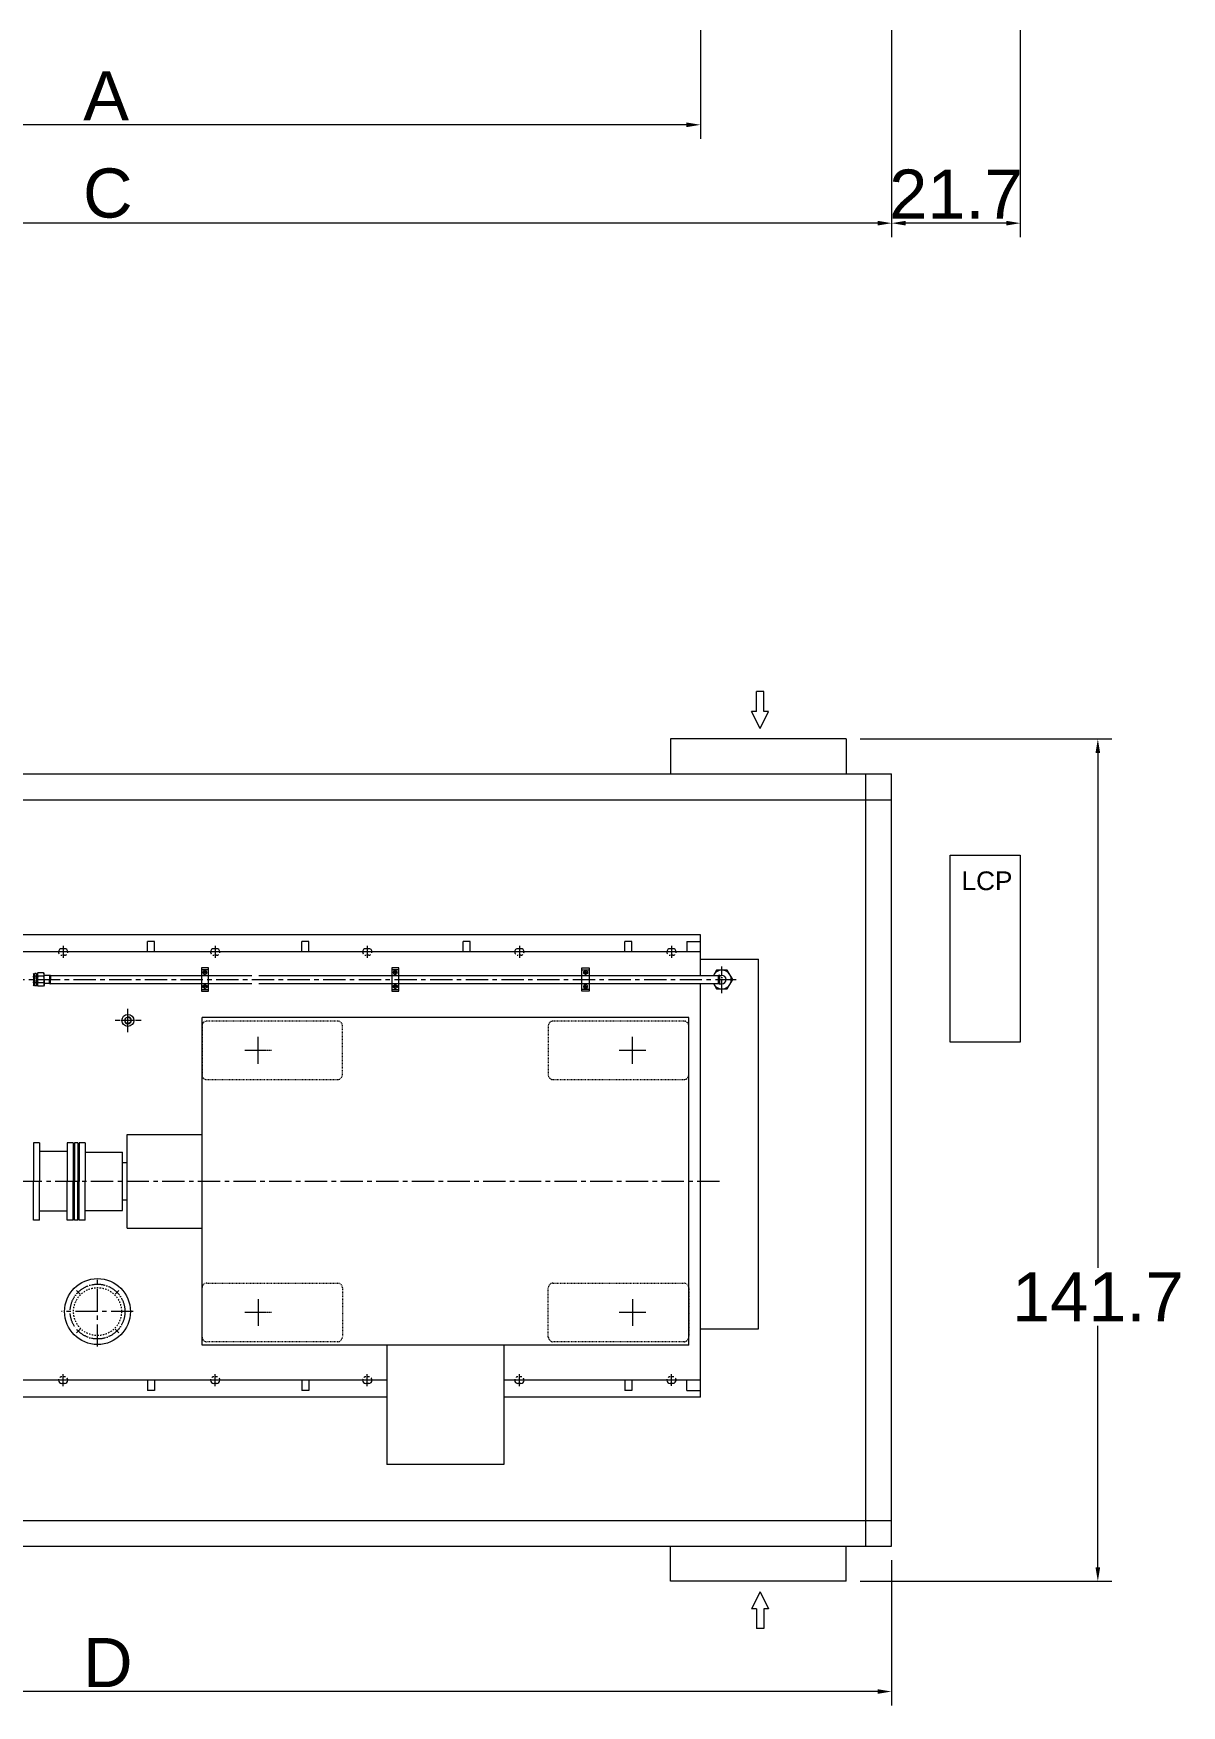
# Model space of a CAD drawing. Header units: inches. Extents: x -7 to 38035, y 41 to 29026.
# Drawn here: x 19775 to 24682, y 9497 to 16643 of the extents above; entities that cross this region are included whole.
import ezdxf

# ---------------------------------------------------------------- set-up
doc = ezdxf.new("R2010")
doc.units = ezdxf.units.IN
doc.header["$MEASUREMENT"] = 0
for name, pattern in [('ACAD_ISO04W100', [30, 24, -3, 0, -3]), ('CENTER', [50.8, 31.75, -6.35, 6.35, -6.35]), ('CHAIN', [0.7087, 0.4724, -0.0591, 0.1181, -0.0591]), ('EB_DASH', [6, 3, -3])]:
    doc.linetypes.add(name, pattern=pattern)
doc.layers.get('Defpoints').update_dxf_attribs({"lineweight": 5})
doc.layers.add('06___ANNOTATIONS', color=7, linetype='Continuous', lineweight=5)
doc.layers.add('CAXA1', color=5, linetype='CENTER', lineweight=5)
doc.styles.add('Roman', font='arial.ttf')
doc.styles.get("Standard").update_dxf_attribs({"font": 'arial.ttf'})
doc.dimstyles.new('ISO-25', dxfattribs={"dimscale": 30, "dimtxt": 1.5, "dimasz": 1.5, "dimexe": 2, "dimexo": 2, "dimtad": 1, "dimtih": 1, "dimtoh": 1, "dimdec": 1, "dimlfac": 0.03937, "dimdsep": 46, "dimtxsty": 'Standard', "dimcen": 2.5, "dimclrd": 7, "dimclre": 7, "dimclrt": 7, "dimadec": 0, "dimazin": 0, "dimtfac": 1, "dimtdec": 1, "dimtmove": 0, "dimatfit": 3, "dimfxl": 1, "dimlwd": 5, "dimlwe": 5, "dimarcsym": 0})

# ---------------------------------------------------------------- blocks, each defined once
blk = doc.blocks.new('*D242')
at = {"color": 7, "linetype": 'Continuous', "lineweight": 5, "transparency": 16777216}
for p, q in [((17540.6, 16656.1), (17540.6, 16192.2)), ((22625.7, 16656.1), (22625.7, 16192.2)), ((22565.7, 16252.2), (17600.6, 16252.2))]:
    blk.add_line(p, q, dxfattribs=at)
at = {"color": 7, "transparency": 16777216}
for points in [[(17600.6, 16262.2), (17600.6, 16242.2), (17540.6, 16252.2)], [(22565.7, 16262.2), (22565.7, 16242.2), (22625.7, 16252.2)]]:
    blk.add_solid(points, dxfattribs=at)
at = {"layer": 'Defpoints', "color": 0, "transparency": 16777216}
for p in [(17540.6, 16716.1), (22625.7, 16716.1), (17540.6, 16252.2)]:
    blk.add_point(p, dxfattribs=at)
at = {"color": 7, "lineweight": 5, "transparency": 16777216, "insert": (20085.9, 16376), "char_height": 210, "attachment_point": 5, "style": 'Roman'}
blk.add_mtext('A', dxfattribs=at)
blk = doc.blocks.new('*D250')
at = {"color": 7, "linetype": 'Continuous', "lineweight": 5, "transparency": 16777216}
for p, q in [((23442.9, 16656.1), (23442.9, 15771.9)), ((23992.9, 16656.1), (23992.9, 15771.9)), ((23932.9, 15831.9), (23502.9, 15831.9))]:
    blk.add_line(p, q, dxfattribs=at)
at = {"color": 7, "transparency": 16777216}
for points in [[(23502.9, 15841.9), (23502.9, 15821.9), (23442.9, 15831.9)], [(23932.9, 15841.9), (23932.9, 15821.9), (23992.9, 15831.9)]]:
    blk.add_solid(points, dxfattribs=at)
at = {"layer": 'Defpoints', "color": 0, "transparency": 16777216}
for p in [(23442.9, 16716.1), (23992.9, 16716.1), (23442.9, 15831.9)]:
    blk.add_point(p, dxfattribs=at)
at = {"color": 7, "lineweight": 5, "transparency": 16777216, "insert": (23717.9, 15956.1), "char_height": 210, "width": 37.459, "attachment_point": 5, "style": 'Roman'}
blk.add_mtext('21.7', dxfattribs=at)
blk = doc.blocks.new('*D243')
at = {"color": 7, "linetype": 'Continuous', "lineweight": 5, "transparency": 16777216}
for p, q in [((14452.7, 17017), (14452.7, 15771.9)), ((23442.9, 16650.8), (23442.9, 15771.9)), ((23382.9, 15831.9), (14512.7, 15831.9))]:
    blk.add_line(p, q, dxfattribs=at)
at = {"color": 7, "transparency": 16777216}
for points in [[(14512.7, 15841.9), (14512.7, 15821.9), (14452.7, 15831.9)], [(23382.9, 15841.9), (23382.9, 15821.9), (23442.9, 15831.9)]]:
    blk.add_solid(points, dxfattribs=at)
at = {"layer": 'Defpoints', "color": 0, "transparency": 16777216}
for p in [(14452.7, 17077), (23442.9, 16710.8), (14452.7, 15831.9)]:
    blk.add_point(p, dxfattribs=at)
at = {"color": 7, "lineweight": 5, "transparency": 16777216, "insert": (20092.9, 15959.2), "char_height": 210, "attachment_point": 5, "style": 'Roman'}
blk.add_mtext('C', dxfattribs=at)
blk = doc.blocks.new('*D249')
at = {"color": 7, "linetype": 'Continuous', "lineweight": 5, "transparency": 16777216}
for p, q in [((23308, 13628), (24384.3, 13628)), ((24324.3, 13568), (24324.3, 11367.6)), ((24324.3, 10088), (24324.3, 11119.2)), ((23308, 10028), (24384.3, 10028))]:
    blk.add_line(p, q, dxfattribs=at)
at = {"color": 7, "transparency": 16777216}
for points in [[(24314.3, 13568), (24334.3, 13568), (24324.3, 13628)], [(24314.3, 10088), (24334.3, 10088), (24324.3, 10028)]]:
    blk.add_solid(points, dxfattribs=at)
at = {"layer": 'Defpoints', "color": 0, "transparency": 16777216}
for p in [(23248, 13628), (24324.3, 13628), (23248, 10028)]:
    blk.add_point(p, dxfattribs=at)
at = {"color": 7, "lineweight": 5, "transparency": 16777216, "insert": (24324.3, 11243.4), "char_height": 210, "attachment_point": 5, "style": 'Roman'}
blk.add_mtext('141.7', dxfattribs=at)
blk = doc.blocks.new('*D237')
at = {"color": 7, "linetype": 'Continuous', "lineweight": 5, "transparency": 16777216}
for p, q in [((16742.9, 10118), (16742.9, 9497)), ((23442.9, 10118), (23442.9, 9497)), ((23382.9, 9557), (16802.9, 9557))]:
    blk.add_line(p, q, dxfattribs=at)
at = {"color": 7, "transparency": 16777216}
for points in [[(16802.9, 9567), (16802.9, 9547), (16742.9, 9557)], [(23382.9, 9567), (23382.9, 9547), (23442.9, 9557)]]:
    blk.add_solid(points, dxfattribs=at)
at = {"layer": 'Defpoints', "color": 0, "transparency": 16777216}
for p in [(16742.9, 10178), (23442.9, 10178), (16742.9, 9557)]:
    blk.add_point(p, dxfattribs=at)
at = {"color": 7, "lineweight": 5, "transparency": 16777216, "insert": (20092.9, 9680.8), "char_height": 210, "attachment_point": 5, "style": 'Roman'}
blk.add_mtext('D', dxfattribs=at)

msp = doc.modelspace()

# ---------------------------------------------------------------- linework, layer by layer
at = {"color": 7, "lineweight": 5}
for p, q in [((22896.44, 13830.29), (22865.58, 13830.29)), ((22865.58, 13745.09), (22865.58, 13830.29)), ((22896.44, 13745.09), (22896.44, 13830.29)), ((22865.38, 13745.09), (22844.19, 13745.09)), ((22917.42, 13745.09), (22896.23, 13745.09)), ((23248, 13627.99), (22498, 13627.99)), ((22498, 13627.99), (22498, 13477.99)), ((23248, 13627.99), (23248, 13477.99)), ((16742.91, 13477.99), (23442.91, 13477.99)), ((23332.91, 10177.99), (23332.91, 13477.99)), ((23442.91, 10177.99), (23442.91, 13477.99)), ((16742.91, 13367.99), (23442.91, 13367.99)), ((22625.69, 12791.07), (18325.35, 12791.07)), ((22625.69, 12616.45), (22625.69, 12791.07)), ((19908.01, 12731.5), (19896.01, 12731.5)), ((20292.06, 12761.79), (20262.06, 12761.79)), ((20262.06, 12717.87), (20262.06, 12761.79)), ((20292.06, 12717.87), (20292.06, 12761.79)), ((20558.01, 12731.5), (20546.01, 12731.5)), ((20952.06, 12761.79), (20922.06, 12761.79)), ((20922.06, 12717.87), (20922.06, 12761.79)), ((20952.06, 12717.87), (20952.06, 12761.79)), ((21208.01, 12731.5), (21196.01, 12731.5)), ((21642.06, 12761.79), (21612.06, 12761.79)), ((21612.06, 12717.87), (21612.06, 12761.79)), ((21642.06, 12717.87), (21642.06, 12761.79)), ((21858.01, 12731.5), (21846.01, 12731.5)), ((22332.06, 12761.79), (22302.06, 12761.79)), ((22302.06, 12717.87), (22302.06, 12761.79)), ((22332.06, 12717.87), (22332.06, 12761.79)), ((22508.01, 12731.5), (22496.01, 12731.5)), ((22567.13, 12761.79), (22625.69, 12761.79)), ((22567.13, 12761.79), (22567.13, 12717.87)), ((22625.69, 12717.87), (18424.81, 12717.87)), ((20522.82, 12649.45), (20492.82, 12649.45)), ((20492.82, 12649.45), (20492.82, 12549.45)), ((20522.82, 12549.45), (20522.82, 12649.45)), ((21336.24, 12649.45), (21306.24, 12649.45)), ((21306.24, 12649.45), (21306.24, 12549.45)), ((21336.24, 12549.45), (21336.24, 12649.45)), ((22119.66, 12549.45), (22119.66, 12649.45)), ((22119.66, 12649.45), (22149.66, 12649.45)), ((22149.66, 12649.45), (22149.66, 12549.45)), ((22625.69, 12686.99), (22874.43, 12686.99)), ((22874.43, 11106.99), (22874.43, 12686.99)), ((19777.03, 12622.45), (19775.13, 12625.75)), ((19777.03, 12576.46), (19775.13, 12573.16)), ((19777.03, 12599.45), (19777.03, 12622.45)), ((19777.03, 12622.45), (19777.03, 12599.45)), ((19777.03, 12618.95), (19777.03, 12622.45)), ((19777.03, 12620.45), (19779.06, 12620.45)), ((19777.03, 12599.45), (19777.03, 12620.45)), ((19777.03, 12599.46), (19777.03, 12576.46)), ((19777.03, 12576.46), (19777.03, 12599.46)), ((19777.03, 12599.46), (19777.03, 12578.46)), ((19777.03, 12579.96), (19777.03, 12576.46)), ((19777.03, 12578.46), (19779.06, 12578.46)), ((19779.03, 12622.45), (19780.94, 12625.75)), ((19779.03, 12622.45), (19779.03, 12615.95)), ((19779.03, 12599.45), (19779.03, 12622.45)), ((19779.03, 12599.46), (19779.03, 12576.46)), ((19779.03, 12576.46), (19779.03, 12582.96)), ((19779.03, 12576.46), (19780.94, 12573.16)), ((19787.13, 12625.75), (19780.94, 12625.75)), ((19787.13, 12613.6), (19780.94, 12613.6)), ((19787.13, 12585.31), (19780.94, 12585.31)), ((19789.03, 12622.45), (19787.13, 12625.75)), ((19789.03, 12576.46), (19787.13, 12573.16)), ((19789.03, 12599.45), (19789.03, 12622.45)), ((19789.03, 12618.95), (19789.03, 12622.45)), ((19789.03, 12622.45), (19789.03, 12599.45)), ((19792.03, 12618.95), (19789.03, 12618.95)), ((19789.03, 12599.46), (19789.03, 12576.46)), ((19789.03, 12576.46), (19789.03, 12599.46)), ((19792.03, 12579.96), (19789.03, 12579.96)), ((19789.03, 12579.96), (19789.03, 12576.46)), ((19792.03, 12623.96), (19794.22, 12627.75)), ((19792.03, 12618.95), (19792.03, 12623.96)), ((19792.03, 12623.96), (19792.03, 12599.45)), ((19792.03, 12574.95), (19792.03, 12599.46)), ((19792.03, 12579.96), (19792.03, 12574.95)), ((19818.84, 12627.75), (19794.22, 12627.75)), ((19818.84, 12613.6), (19794.22, 12613.6)), ((19818.84, 12585.31), (19794.22, 12585.31)), ((19821.03, 12623.96), (19818.84, 12627.75)), ((19821.03, 12599.45), (19821.03, 12623.96)), ((19844.01, 12616.45), (19821.03, 12616.45)), ((19821.03, 12599.46), (19821.03, 12574.95)), ((19821.03, 12574.95), (19821.03, 12582.46)), ((19844.01, 12582.45), (19821.03, 12582.45)), ((19846.03, 12612.95), (19844.01, 12616.45)), ((19844.01, 12616.45), (19844.01, 12599.46)), ((19844.01, 12582.45), (19844.01, 12599.45)), ((19846.03, 12585.95), (19844.01, 12582.45)), ((19846.03, 12612.95), (19848.05, 12616.45)), ((19846.03, 12599.46), (19846.03, 12612.95)), ((19846.03, 12599.44), (19846.03, 12585.95)), ((19846.03, 12585.95), (19848.05, 12582.45)), ((19848.05, 12616.45), (20025.16, 12616.45)), ((19848.05, 12616.45), (19848.05, 12599.46)), ((19848.05, 12582.45), (19848.05, 12599.45)), ((19848.05, 12582.45), (20025.16, 12582.45)), ((20025.16, 12616.45), (20708.58, 12616.45)), ((20025.16, 12582.45), (20708.58, 12582.45)), ((20522.82, 12641.45), (20492.82, 12641.45)), ((20738.58, 12616.45), (22703.51, 12616.45)), ((20738.58, 12582.45), (22703.51, 12582.45)), ((21336.24, 12641.45), (21306.24, 12641.45)), ((22119.66, 12641.45), (22149.66, 12641.45)), ((22625.69, 10814.67), (22625.69, 12582.45)), ((22705.53, 12612.95), (22703.51, 12616.45)), ((22703.51, 12582.45), (22703.51, 12616.45)), ((22705.53, 12585.95), (22703.51, 12582.45)), ((22705.53, 12612.95), (22708.68, 12617.45)), ((22705.53, 12599.45), (22705.53, 12612.95)), ((22705.53, 12599.45), (22705.53, 12585.95)), ((22705.53, 12585.95), (22708.68, 12581.45)), ((22708.68, 12617.45), (22717.57, 12617.45)), ((22708.68, 12581.45), (22708.68, 12617.45)), ((22708.68, 12581.45), (22717.57, 12581.45)), ((19787.13, 12573.16), (19780.94, 12573.16)), ((19792.03, 12574.95), (19794.22, 12571.16)), ((19818.84, 12571.16), (19794.22, 12571.16)), ((19821.03, 12574.95), (19818.84, 12571.16)), ((20492.82, 12557.45), (20522.82, 12557.45)), ((20492.82, 12549.45), (20522.82, 12549.45)), ((21306.24, 12557.45), (21336.24, 12557.45)), ((21306.24, 12549.45), (21336.24, 12549.45)), ((22149.66, 12557.45), (22119.66, 12557.45)), ((22149.66, 12549.45), (22119.66, 12549.45)), ((20178.69, 12375.03), (20178.69, 12474.87)), ((22575.69, 12436.99), (20495.69, 12436.99)), ((20495.69, 11036.99), (20495.69, 12436.99)), ((22575.69, 11036.99), (22575.69, 12436.99)), ((20175.69, 11536.99), (20175.69, 11936.99)), ((20175.69, 11936.99), (20495.69, 11936.99)), ((19801.71, 11902.42), (19776.09, 11902.42)), ((19776.09, 11902.42), (19776.09, 11736.99)), ((19801.71, 11902.42), (19801.71, 11736.99)), ((19918.83, 11864.43), (19801.71, 11864.43)), ((19918.83, 11902.42), (19918.83, 11736.99)), ((19944.45, 11902.42), (19918.83, 11902.42)), ((19944.45, 11902.42), (19944.45, 11736.99)), ((19950.31, 11902.42), (19950.31, 11736.99)), ((19964.22, 11902.42), (19950.31, 11902.42)), ((19964.22, 11902.42), (19964.22, 11736.99)), ((19970.07, 11902.42), (19970.07, 11736.99)), ((19995.69, 11902.42), (19970.07, 11902.42)), ((19995.69, 11902.42), (19995.69, 11736.99)), ((19995.69, 11861.43), (20155.69, 11861.43)), ((20155.69, 11612.55), (20155.69, 11861.43)), ((20155.69, 11656.99), (20155.69, 11816.99)), ((20175.69, 11816.99), (20155.69, 11816.99)), ((19776.09, 11571.55), (19776.09, 11736.99)), ((19801.71, 11571.55), (19801.71, 11736.99)), ((19918.83, 11571.55), (19918.83, 11736.99)), ((19944.45, 11571.55), (19944.45, 11736.99)), ((19950.31, 11571.55), (19950.31, 11736.99)), ((19964.22, 11571.55), (19964.22, 11736.99)), ((19970.07, 11571.55), (19970.07, 11736.99)), ((19995.69, 11571.55), (19995.69, 11736.99)), ((20175.69, 11656.99), (20155.69, 11656.99)), ((19918.83, 11609.54), (19801.71, 11609.54)), ((19995.69, 11612.55), (20155.69, 11612.55)), ((19801.71, 11571.55), (19776.09, 11571.55)), ((19944.45, 11571.55), (19918.83, 11571.55)), ((19964.22, 11571.55), (19950.31, 11571.55)), ((19995.69, 11571.55), (19970.07, 11571.55)), ((20175.69, 11536.99), (20495.69, 11536.99)), ((22625.69, 11106.99), (22874.43, 11106.99)), ((22575.69, 11036.99), (20495.69, 11036.99)), ((21285.69, 11036.99), (21285.69, 10526.99)), ((21785.69, 11036.99), (21785.69, 10526.99)), ((21285.69, 10887.87), (18479.71, 10887.87)), ((19908.01, 10873.87), (19896.01, 10873.87)), ((20262.06, 10887.5), (20262.06, 10843.58)), ((20292.06, 10887.5), (20292.06, 10843.58)), ((20558.01, 10873.87), (20546.01, 10873.87)), ((20922.06, 10887.5), (20922.06, 10843.58)), ((20952.06, 10887.5), (20952.06, 10843.58)), ((21208.01, 10873.87), (21196.01, 10873.87)), ((22625.69, 10887.87), (21785.69, 10887.87)), ((21858.01, 10873.87), (21846.01, 10873.87)), ((22302.06, 10887.5), (22302.06, 10843.58)), ((22332.06, 10887.5), (22332.06, 10843.58)), ((22508.01, 10873.87), (22496.01, 10873.87)), ((22567.13, 10843.58), (22567.13, 10887.5)), ((21285.69, 10814.67), (18462.89, 10814.67)), ((20292.06, 10843.58), (20262.06, 10843.58)), ((20952.06, 10843.58), (20922.06, 10843.58)), ((22625.69, 10814.67), (21785.69, 10814.67)), ((22332.06, 10843.58), (22302.06, 10843.58)), ((22567.13, 10843.58), (22625.69, 10843.58)), ((21785.69, 10526.99), (21285.69, 10526.99)), ((16742.91, 10287.99), (23442.91, 10287.99)), ((16742.91, 10177.99), (23442.91, 10177.99)), ((22498, 10027.99), (22498, 10177.99)), ((23248, 10027.99), (23248, 10177.99)), ((23248, 10027.99), (22498, 10027.99)), ((22865.38, 9910.88), (22844.19, 9910.88)), ((22865.58, 9910.88), (22865.58, 9825.68)), ((22917.42, 9910.88), (22896.23, 9910.88)), ((22896.44, 9910.88), (22896.44, 9825.68)), ((22896.44, 9825.68), (22865.58, 9825.68))]:
    msp.add_line(p, q, dxfattribs=at)
at = {"color": 7, "linetype": 'Continuous', "lineweight": 5, "ltscale": 15}
for p, q in [((22880.8, 13672.49), (22844.19, 13745.09)), ((22880.8, 13672.49), (22917.42, 13745.09)), ((22880.8, 9983.48), (22844.19, 9910.88)), ((22880.8, 9983.48), (22917.42, 9910.88))]:
    msp.add_line(p, q, dxfattribs=at)
at = {"color": 7, "linetype": 'ACAD_ISO04W100', "lineweight": 5, "ltscale": 2.5}
for p, q in [((19902.01, 12743.02), (19902.01, 12692.71)), ((20552.01, 12743.02), (20552.01, 12692.71)), ((21202.01, 12743.02), (21202.01, 12692.71)), ((21852.01, 12743.02), (21852.01, 12692.71)), ((22502.01, 12743.02), (22502.01, 12692.71)), ((22717.57, 12541.01), (22717.57, 12655.54)), ((20518.24, 12629.45), (20497.38, 12629.45)), ((20507.82, 12640.26), (20507.82, 12617.99)), ((20507.82, 12558.65), (20507.82, 12580.92)), ((21331.66, 12629.45), (21310.8, 12629.45)), ((21321.24, 12640.26), (21321.24, 12617.99)), ((21321.24, 12558.65), (21321.24, 12580.92)), ((22124.25, 12629.45), (22145.11, 12629.45)), ((22134.66, 12640.26), (22134.66, 12617.99)), ((22134.66, 12558.65), (22134.66, 12580.92)), ((20518.24, 12569.45), (20497.38, 12569.45)), ((21331.66, 12569.45), (21310.8, 12569.45)), ((22124.25, 12569.45), (22145.11, 12569.45)), ((19902.01, 10862.34), (19902.01, 10912.65)), ((20552.01, 10862.34), (20552.01, 10912.65)), ((21202.01, 10862.34), (21202.01, 10912.65)), ((21852.01, 10862.34), (21852.01, 10912.65)), ((22502.01, 10862.71), (22502.01, 10913.02))]:
    msp.add_line(p, q, dxfattribs=at)
at = {"color": 7, "linetype": 'EB_DASH', "lineweight": 5, "ltscale": 3}
for p, q in [((19908.01, 12703.5), (19896.01, 12703.5)), ((20558.01, 12703.5), (20546.01, 12703.5)), ((21208.01, 12703.5), (21196.01, 12703.5)), ((21858.01, 12703.5), (21846.01, 12703.5)), ((22508.01, 12703.5), (22496.01, 12703.5)), ((19908.01, 10901.87), (19896.01, 10901.87)), ((20558.01, 10901.87), (20546.01, 10901.87)), ((21208.01, 10901.87), (21196.01, 10901.87)), ((21858.01, 10901.87), (21846.01, 10901.87)), ((22508.01, 10901.87), (22496.01, 10901.87))]:
    msp.add_line(p, q, dxfattribs=at)
at = {"color": 7, "linetype": 'ACAD_ISO04W100', "lineweight": 5}
for p, q in [((20235.48, 12425.07), (20124.58, 12425.07)), ((19958.53, 11271.27), (19974.26, 11255.54)), ((20139.73, 11271.27), (20124, 11255.54)), ((19958.53, 11090.06), (19974.26, 11105.79)), ((20139.73, 11090.06), (20124, 11105.79))]:
    msp.add_line(p, q, dxfattribs=at)
at = {"color": 7, "linetype": 'CHAIN', "lineweight": 5, "ltscale": 10}
for p, q in [((20792.85, 12296.99), (20678.53, 12296.99)), ((20735.69, 12239.83), (20735.69, 12354.15)), ((22392.85, 12296.99), (22278.53, 12296.99)), ((22335.69, 12239.83), (22335.69, 12354.15)), ((20735.69, 11234.15), (20735.69, 11119.83)), ((22335.69, 11234.15), (22335.69, 11119.83)), ((20792.85, 11176.99), (20678.53, 11176.99)), ((22392.85, 11176.99), (22278.53, 11176.99))]:
    msp.add_line(p, q, dxfattribs=at)
at = {"color": 7, "lineweight": 5}
for points in [[(23992.91, 12331.52), (23692.91, 12331.52), (23692.91, 13131.52), (23992.91, 13131.52)], [(20507.82, 12638.45), (20500.03, 12633.95), (20500.03, 12624.95), (20507.82, 12620.45), (20515.62, 12624.95), (20515.62, 12633.95)], [(20507.82, 12560.45), (20500.03, 12564.95), (20500.03, 12573.95), (20507.82, 12578.45), (20515.62, 12573.95), (20515.62, 12564.95)], [(21321.24, 12638.45), (21313.45, 12633.95), (21313.45, 12624.95), (21321.24, 12620.45), (21329.04, 12624.95), (21329.04, 12633.95)], [(21321.24, 12560.45), (21313.45, 12564.95), (21313.45, 12573.95), (21321.24, 12578.45), (21329.04, 12573.95), (21329.04, 12564.95)], [(22134.66, 12638.45), (22142.46, 12633.95), (22142.46, 12624.95), (22134.66, 12620.45), (22126.87, 12624.95), (22126.87, 12633.95)], [(22134.66, 12560.45), (22142.46, 12564.95), (22142.46, 12573.95), (22134.66, 12578.45), (22126.87, 12573.95), (22126.87, 12564.95)]]:
    msp.add_lwpolyline(points, close=True, dxfattribs=at)
msp.add_lwpolyline([(22681.14, 12582.45), (22694.45, 12559.41), (22740.69, 12559.41), (22763.8, 12599.45), (22740.69, 12639.5), (22694.45, 12639.5), (22681.14, 12616.45)], dxfattribs=at)
at = {"color": 7, "linetype": 'EB_DASH', "lineweight": 5}
for points in [[(21075.69, 12421.99), (20515.69, 12421.99, 0.4142136), (20495.69, 12401.99), (20495.69, 12191.99, 0.4142136), (20515.69, 12171.99), (21075.69, 12171.99, 0.4142136), (21095.69, 12191.99), (21095.69, 12401.99, 0.4142136)], [(22555.69, 12421.99), (21995.69, 12421.99, 0.4142136), (21975.69, 12401.99), (21975.69, 12191.99, 0.4142136), (21995.69, 12171.99), (22555.69, 12171.99, 0.4142136), (22575.69, 12191.99), (22575.69, 12401.99, 0.4142136)], [(21075.69, 11051.99), (20515.69, 11051.99, -0.4142136), (20495.69, 11071.99), (20495.69, 11281.99, -0.4142136), (20515.69, 11301.99), (21075.69, 11301.99, -0.4142136), (21095.69, 11281.99), (21095.69, 11071.99, -0.4142136)], [(22555.69, 11051.99), (21995.69, 11051.99, -0.4142136), (21975.69, 11071.99), (21975.69, 11281.99, -0.4142136), (21995.69, 11301.99), (22555.69, 11301.99, -0.4142136), (22575.69, 11281.99), (22575.69, 11071.99, -0.4142136)]]:
    msp.add_lwpolyline(points, format="xyb", close=True, dxfattribs=at)
at = {"color": 7, "lineweight": 5}
for centre, radius in [((20507.82, 12629.45), 7.79), ((20507.82, 12569.45), 7.79), ((21321.24, 12629.45), 7.79), ((21321.24, 12569.45), 7.79), ((22134.66, 12629.45), 7.79), ((22134.66, 12569.45), 7.79), ((20178.69, 12425.07), 25.62), ((20178.69, 12425.07), 13.18), ((20049.13, 11180.67), 140.72)]:
    msp.add_circle(centre, radius, dxfattribs=at)
at = {"color": 7, "linetype": 'ACAD_ISO04W100', "lineweight": 5, "ltscale": 2.5}
msp.add_circle((20049.13, 11180.67), 117.12, dxfattribs=at)
at = {"color": 7, "linetype": 'EB_DASH', "lineweight": 5, "ltscale": 2}
msp.add_circle((20049.13, 11180.67), 102.48, dxfattribs=at)
at = {"color": 7, "lineweight": 5}
for centre, radius, start, end in [((19896.01, 12717.5), 14, 90, 180), ((19908.01, 12717.5), 14, 0, 90), ((20546.01, 12717.5), 14, 90, 180), ((20558.01, 12717.5), 14, 0, 90), ((21196.01, 12717.5), 14, 90, 180), ((21208.01, 12717.5), 14, 0, 90), ((21846.01, 12717.5), 14, 90, 180), ((21858.01, 12717.5), 14, 0, 90), ((22496.01, 12717.5), 14, 90, 180), ((22508.01, 12717.5), 14, 0, 90), ((19766.4, 12619.68), 10.64, 325.174817, 34.825183), ((19723.54, 12599.45), 53.5, 0, 15.337174), ((19723.54, 12599.46), 53.5, 344.662826, 0), ((19766.4, 12579.23), 10.64, 325.174817, 34.825183), ((19789.67, 12619.68), 10.64, 145.174817, 214.825183), ((19832.53, 12599.45), 53.5, 164.662826, 180), ((19832.53, 12599.46), 53.5, 180, 195.337174), ((19789.67, 12579.23), 10.64, 145.174817, 214.825183), ((19778.4, 12619.68), 10.64, 325.174817, 34.825183), ((19735.54, 12599.45), 53.5, 0, 15.337174), ((19735.54, 12599.46), 53.5, 344.662826, 0), ((19778.4, 12579.23), 10.64, 325.174817, 34.825183), ((19804.56, 12620.68), 12.53, 145.615753, 214.384247), ((19838.86, 12599.45), 46.83, 162.412046, 180), ((19838.86, 12599.46), 46.83, 180, 197.587954), ((19804.56, 12578.23), 12.53, 145.615753, 214.384247), ((19808.51, 12620.68), 12.53, 325.615753, 34.384247), ((19774.21, 12599.45), 46.83, 0, 17.587954), ((19774.21, 12599.46), 46.83, 342.412046, 0), ((19808.51, 12578.23), 12.53, 325.615753, 34.384247), ((19846.03, 12612.95), 4.04, 60, 120), ((19846.03, 12585.95), 4.04, 240, 300), ((22717.57, 12599.45), 40.04, 205.120786, 154.879214), ((22706.61, 12614.33), 3.75, 56.354443, 145.533041), ((22706.61, 12584.58), 3.75, 214.466959, 303.645557), ((22717.57, 12599.45), 18, 270, 90), ((20178.69, 12425.07), 14.64, 180, 90), ((19896.01, 10887.87), 14, 180, 270), ((19908.01, 10887.87), 14, 270, 0), ((20546.01, 10887.87), 14, 180, 270), ((20558.01, 10887.87), 14, 270, 0), ((21196.01, 10887.87), 14, 180, 270), ((21208.01, 10887.87), 14, 270, 0), ((21846.01, 10887.87), 14, 180, 270), ((21858.01, 10887.87), 14, 270, 0), ((22496.01, 10887.87), 14, 180, 270), ((22508.01, 10888.23), 14, 270, 0)]:
    msp.add_arc(centre, radius, start, end, dxfattribs=at)
at = {"color": 7, "linetype": 'EB_DASH', "lineweight": 5, "ltscale": 3}
for centre, start, end in [((19896.01, 12717.5), 180, 270), ((19908.01, 12717.5), 270, 0), ((20546.01, 12717.5), 180, 270), ((20558.01, 12717.5), 270, 0), ((21196.01, 12717.5), 180, 270), ((21208.01, 12717.5), 270, 0), ((21846.01, 12717.5), 180, 270), ((21858.01, 12717.5), 270, 0), ((22496.01, 12717.5), 180, 270), ((22508.01, 12717.5), 270, 0), ((19896.01, 10887.87), 90, 180), ((19908.01, 10887.87), 0, 90), ((20546.01, 10887.87), 90, 180), ((20558.01, 10887.87), 0, 90), ((21196.01, 10887.87), 90, 180), ((21208.01, 10887.87), 0, 90), ((21846.01, 10887.87), 90, 180), ((21858.01, 10887.87), 0, 90), ((22496.01, 10887.87), 90, 180), ((22508.01, 10888.23), 0, 90)]:
    msp.add_arc(centre, 14, start, end, dxfattribs=at)
at = {"layer": 'CAXA1', "linetype": 'CENTER', "lineweight": 5, "ltscale": 3}
for p, q in [((19641.67, 12599.45), (22778.63, 12599.45)), ((22707, 11736.99), (14304.3, 11736.99)), ((20049.13, 11030.84), (20049.13, 11332.67)), ((20202.06, 11180.67), (19894.54, 11180.67))]:
    msp.add_line(p, q, dxfattribs=at)

# ---------------------------------------------------------------- texts
at = {"layer": '06___ANNOTATIONS', "color": 7, "linetype": 'Continuous', "lineweight": 5, "insert": (23741.92, 13021.07), "char_height": 80, "width": 4297.3632, "attachment_point": 4, "style": 'Roman'}
msp.add_mtext('LCP', dxfattribs=at)

# ---------------------------------------------------------------- dimensions: what is measured, and where the dimension line sits
at = {"color": 7, "lineweight": 5}
for base, p1, p2, text, picture, middle in [((14452.71, 15831.88), (23442.91, 16710.82), (14452.71, 17076.99), 'C', '*D243', (20092.91, 15831.88)), ((17540.56, 16252.24), (22625.69, 16716.07), (17540.56, 16716.07), 'A', '*D242', (20085.85, 16252.24))]:
    dim = msp.add_linear_dim(base=base, p1=p1, p2=p2, angle=180, text=text, dimstyle='ISO-25', override={"dimtxt": 7, "dimasz": 2, "dimpost": '\\X', "dimtxsty": 'Roman'}, dxfattribs=at)
    dim.commit()
    dim.dimension.update_dxf_attribs({"geometry": picture, "text_midpoint": middle, "dimtype": 160})
for base, p1, p2, angle, picture, middle in [((23442.91, 15831.88), (23992.91, 16716.07), (23442.91, 16716.07), 180, '*D250', (23717.91, 15831.88)), ((24324.34, 13627.99), (23248, 10027.99), (23248, 13627.99), 270, '*D249', (24324.34, 11243.39))]:
    dim = msp.add_linear_dim(base=base, p1=p1, p2=p2, angle=angle, dimstyle='ISO-25', override={"dimtxt": 7, "dimasz": 2, "dimpost": '\\X', "dimtxsty": 'Roman'}, dxfattribs=at)
    dim.commit()
    dim.dimension.update_dxf_attribs({"geometry": picture, "text_midpoint": middle, "dimtype": 160})
dim = msp.add_linear_dim(base=(16742.91, 9557.04), p1=(23442.91, 10177.99), p2=(16742.91, 10177.99), angle=180, text='D', dimstyle='ISO-25', override={"dimtxt": 7, "dimasz": 2, "dimpost": '\\X', "dimtxsty": 'Roman'}, dxfattribs=at)
dim.commit()
dim.dimension.update_dxf_attribs({"geometry": '*D237', "text_midpoint": (20092.91, 9680.79)})

doc.saveas('drawing.dxf')
